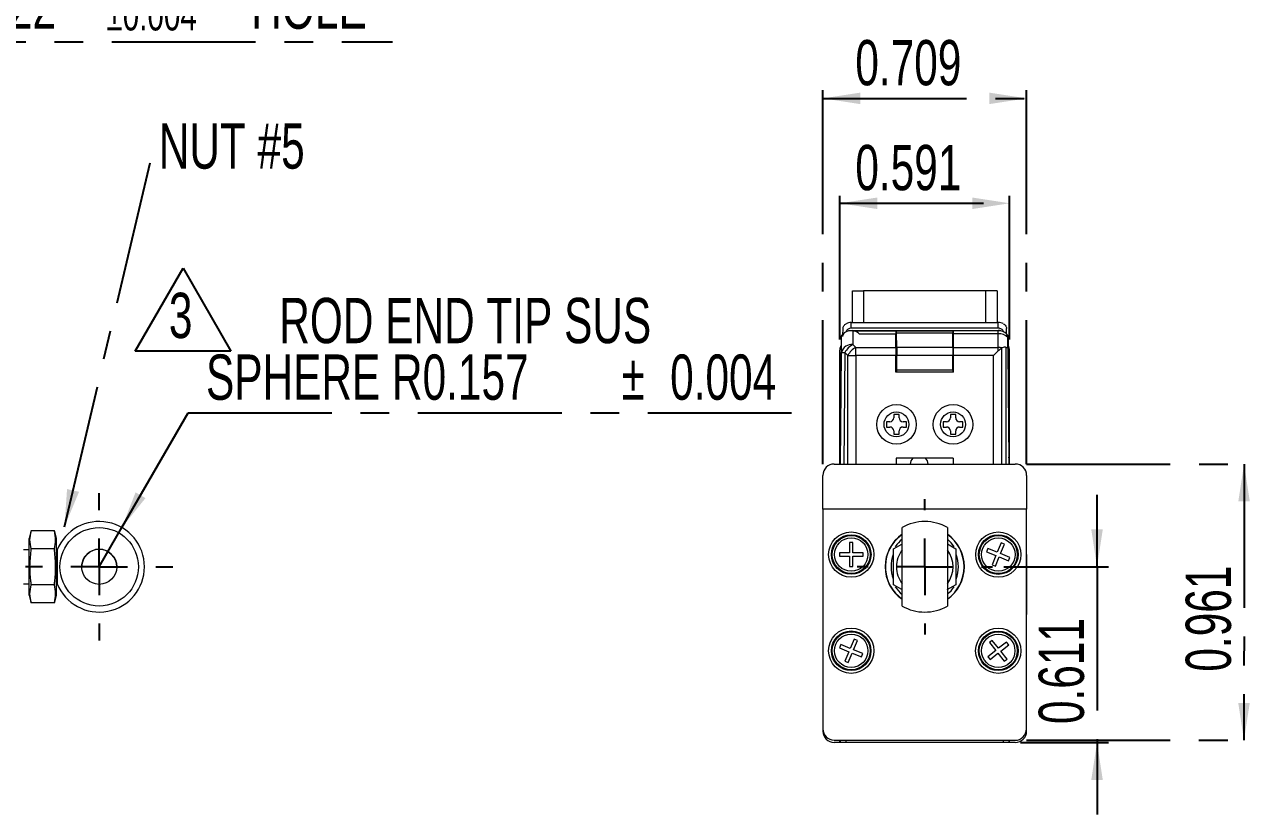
# Model space of a CAD drawing. Header units: inches. Extents: x 0.2 to 16.3, y 0.2 to 11.5.
# Drawn here: x 9.394 to 13.677, y 6.388 to 9.134 of the extents above; entities that cross this region are included whole.
import ezdxf

# ---------------------------------------------------------------- set-up
doc = ezdxf.new("R2010")
doc.units = ezdxf.units.IN
doc.header["$MEASUREMENT"] = 0
doc.linetypes.add('CENTERX2', pattern=[0.8, 0.5, -0.1, 0.1, -0.1])
doc.layers.add('CENTER_LINE', color=7, linetype='CENTERX2')
doc.styles.add('SLDTEXTSTYLE0', font='TXT', dxfattribs={"width": 0.7})
doc.dimstyles.new('SLDDIMSTYLE1', dxfattribs={"dimtxt": 0.15748, "dimasz": 0.13, "dimexe": 0, "dimexo": 0.0625, "dimgap": 0.03937, "dimtad": 1, "dimdec": 3, "dimrnd": 1e-09, "dimdsep": 46, "dimtxsty": 'SLDTEXTSTYLE0', "dimsah": 1, "dimcen": 0.09, "dimadec": 0, "dimazin": 2, "dimtfac": 1, "dimtdec": 3, "dimtmove": 0, "dimatfit": 0, "dimfxl": 1, "dimfrac": 2, "dimtolj": 1, "dimtzin": 12, "dimarcsym": 0})
doc.dimstyles.new('SLDDIMSTYLE10', dxfattribs={"dimtxt": 0.15748, "dimasz": 0.13, "dimexe": 0, "dimexo": 0.0625, "dimgap": 0.03937, "dimtad": 0, "dimtih": 1, "dimtoh": 1, "dimdec": 3, "dimrnd": 1e-09, "dimzin": 12, "dimdsep": 46, "dimtxsty": 'SLDTEXTSTYLE0', "dimsah": 1, "dimcen": 0, "dimadec": 0, "dimazin": 3, "dimtfac": 1, "dimtdec": 3, "dimtofl": 0, "dimtmove": 0, "dimatfit": 3, "dimfxl": 1, "dimfrac": 2, "dimtolj": 1, "dimtzin": 12, "dimarcsym": 0})
doc.dimstyles.new('SLDDIMSTYLE2', dxfattribs={"dimtxt": 0.15748, "dimasz": 0.13, "dimexe": 0, "dimexo": 0.0625, "dimgap": 0.03937, "dimtad": 1, "dimdec": 3, "dimrnd": 1e-09, "dimdsep": 46, "dimtxsty": 'SLDTEXTSTYLE0', "dimsah": 1, "dimcen": 0.09, "dimadec": 0, "dimazin": 2, "dimtfac": 1, "dimtdec": 3, "dimtofl": 0, "dimtmove": 0, "dimatfit": 3, "dimfxl": 1, "dimfrac": 2, "dimtolj": 1, "dimtzin": 12, "dimarcsym": 0})
doc.dimstyles.new('SLDDIMSTYLE6', dxfattribs={"dimtxt": 0.15748, "dimasz": 0.13, "dimexe": 0, "dimexo": 0.0625, "dimgap": 0.03937, "dimtad": 0, "dimtih": 1, "dimtoh": 1, "dimdec": 3, "dimrnd": 1e-09, "dimdsep": 46, "dimtxsty": 'SLDTEXTSTYLE0', "dimsah": 1, "dimcen": 0, "dimadec": 0, "dimazin": 2, "dimtol": 1, "dimtp": 0.003937, "dimtm": 0.003937, "dimtfac": 1, "dimtdec": 3, "dimtofl": 0, "dimtmove": 0, "dimatfit": 3, "dimfxl": 1, "dimfrac": 2, "dimtolj": 1, "dimarcsym": 0})
doc.dimstyles.new('SLDDIMSTYLE7', dxfattribs={"dimtxt": 0.18, "dimasz": 0.13, "dimexe": 0, "dimexo": 0.0625, "dimgap": 0, "dimtad": 0, "dimtih": 1, "dimtoh": 1, "dimdec": 0, "dimrnd": 1e-09, "dimzin": 0, "dimdsep": 46, "dimtxsty": 'Standard', "dimsah": 1, "dimcen": 0.09, "dimadec": 0, "dimazin": 0, "dimtfac": 0.13, "dimtdec": 0, "dimtofl": 0, "dimtmove": 0, "dimatfit": 3, "dimfxl": 1, "dimfrac": 2, "dimtolj": 1, "dimtzin": 0, "dimarcsym": 0})

# ---------------------------------------------------------------- blocks, each defined once
blk = doc.blocks.new('SW_NOTE_0')
at = {"layer": 'CENTER_LINE', "color": 0}
for p, q in [((-0.1173, -0.0006), (0.0494, 0.2881)), ((0.0494, 0.2881), (0.2161, -0.0006)), ((0.2161, -0.0006), (-0.1173, -0.0006))]:
    blk.add_line(p, q, dxfattribs=at)
at = {"layer": 'CENTER_LINE', "color": 0, "insert": (0, 0.203), "char_height": 0.1575, "attachment_point": 1, "style": 'SLDTEXTSTYLE0'}
blk.add_mtext('3', dxfattribs=at)
blk = doc.blocks.new('_D_18')
at = {"layer": 'CENTER_LINE'}
for p, q in [((8.536, 7.3084), (8.8982, 9.0743)), ((8.8982, 9.0743), (10.6748, 9.0743))]:
    blk.add_line(p, q, dxfattribs=at)
blk.add_solid([(8.536, 7.3084), (8.5817, 7.4317), (8.5425, 7.4397)], dxfattribs=at)
at = {"layer": 'CENTER_LINE', "attachment_point": 1, "style": 'SLDTEXTSTYLE0'}
for s, insert, char_height in [('%%c', (8.9607, 9.2773), 0.15748), ('0.122', (9.1351, 9.2773), 0.15748), ('HOLE', (10.1832, 9.2773), 0.15748), ('±0.004', (9.679, 9.2242), 0.11024)]:
    blk.add_mtext(s, dxfattribs=dict(at, insert=insert, char_height=char_height))
blk = doc.blocks.new('_D_19')
at = {"layer": 'CENTER_LINE'}
for p, q in [((12.2311, 8.0392), (12.2311, 8.5522)), ((12.8217, 8.0392), (12.8217, 8.5522)), ((12.2311, 8.5129), (12.8217, 8.5129))]:
    blk.add_line(p, q, dxfattribs=at)
for points in [[(12.2311, 8.5129), (12.3611, 8.4929), (12.3611, 8.5329)], [(12.8217, 8.5129), (12.6917, 8.5329), (12.6917, 8.4929)]]:
    blk.add_solid(points, dxfattribs=at)
at = {"layer": 'CENTER_LINE', "insert": (12.2849, 8.7159), "char_height": 0.15748, "attachment_point": 1, "style": 'SLDTEXTSTYLE0'}
blk.add_mtext('0.591', dxfattribs=at)
blk = doc.blocks.new('_D_20')
at = {"layer": 'CENTER_LINE'}
for p, q in [((12.8808, 7.606), (13.6768, 7.6058)), ((13.6374, 7.6058), (13.6371, 6.6451)), ((12.8805, 6.6454), (13.6765, 6.6451))]:
    blk.add_line(p, q, dxfattribs=at)
for points in [[(13.6374, 7.6058), (13.6174, 7.4758), (13.6574, 7.4758)], [(13.6371, 6.6451), (13.6572, 6.7751), (13.6172, 6.7751)]]:
    blk.add_solid(points, dxfattribs=at)
at = {"layer": 'CENTER_LINE', "insert": (13.4342, 6.884), "char_height": 0.15748, "attachment_point": 1, "rotation": 89.9805, "style": 'SLDTEXTSTYLE0'}
blk.add_mtext('0.961', dxfattribs=at)
blk = doc.blocks.new('_D_21')
at = {"layer": 'CENTER_LINE'}
for p, q in [((12.1721, 7.606), (12.1721, 8.9172)), ((12.8808, 7.606), (12.8808, 8.9172)), ((12.1721, 8.8778), (12.8808, 8.8778))]:
    blk.add_line(p, q, dxfattribs=at)
for points in [[(12.1721, 8.8778), (12.3021, 8.8578), (12.3021, 8.8978)], [(12.8808, 8.8778), (12.7508, 8.8978), (12.7508, 8.8578)]]:
    blk.add_solid(points, dxfattribs=at)
at = {"layer": 'CENTER_LINE', "insert": (12.2849, 9.0808), "char_height": 0.15748, "attachment_point": 1, "style": 'SLDTEXTSTYLE0'}
blk.add_mtext('0.709', dxfattribs=at)
blk = doc.blocks.new('_D_22')
at = {"layer": 'CENTER_LINE'}
for p, q in [((13.1258, 7.2486), (13.1258, 7.4986)), ((12.8012, 7.2486), (13.1652, 7.2486)), ((13.1258, 7.2486), (13.1258, 6.6375)), ((12.8591, 6.6375), (13.1652, 6.6375)), ((13.1258, 6.6375), (13.1258, 6.3875))]:
    blk.add_line(p, q, dxfattribs=at)
for points in [[(13.1258, 7.2486), (13.1458, 7.3786), (13.1058, 7.3786)], [(13.1258, 6.6375), (13.1058, 6.5075), (13.1458, 6.5075)]]:
    blk.add_solid(points, dxfattribs=at)
at = {"layer": 'CENTER_LINE', "insert": (12.9228, 6.7016), "char_height": 0.15748, "attachment_point": 1, "rotation": 90, "style": 'SLDTEXTSTYLE0'}
blk.add_mtext('0.611', dxfattribs=at)
blk = doc.blocks.new('SW_CENTERMARKSYMBOL_5')
at = {"layer": 'CENTER_LINE', "color": 0}
for p, q in [((0, 0.1969), (0, 0.2354)), ((0, 0), (0, 0.0984)), ((-0.1969, 0), (-0.2354, 0)), ((0, 0), (-0.0984, 0)), ((0, 0), (0, -0.0984)), ((0, 0), (0.0984, 0)), ((0.1969, 0), (0.2354, 0)), ((0, -0.1969), (0, -0.2354))]:
    blk.add_line(p, q, dxfattribs=at)
blk = doc.blocks.new('_D_34')
at = {"layer": 'CENTER_LINE'}
for p, q in [((9.7327, 7.3849), (9.9631, 7.7839)), ((9.9631, 7.7839), (12.1254, 7.7839)), ((9.6539, 7.2486), (9.7327, 7.3849))]:
    blk.add_line(p, q, dxfattribs=at)
blk.add_solid([(9.7327, 7.3849), (9.815, 7.4875), (9.7804, 7.5075)], dxfattribs=at)
at = {"layer": 'CENTER_LINE', "char_height": 0.15748, "attachment_point": 1, "style": 'SLDTEXTSTYLE0'}
for s, insert in [('ROD END TIP SUS', (10.2805, 8.1838)), ('SPHERE R0.157', (10.0256, 7.987)), ('%%p', (11.4713, 7.987)), ('0.004', (11.6405, 7.987))]:
    blk.add_mtext(s, dxfattribs=dict(at, insert=insert))
blk = doc.blocks.new('SW_NOTE_0_11')
at = {"layer": 'CENTER_LINE', "color": 0, "insert": (0.0199, 0.0938), "char_height": 0.15748, "attachment_point": 1, "style": 'SLDTEXTSTYLE0'}
blk.add_mtext('NUT #5', dxfattribs=at)
blk = doc.blocks.new('SW_CENTERMARKSYMBOL_12')
at = {"layer": 'CENTER_LINE', "color": 0}
for p, q in [((0, 0.1969), (0, 0.2559)), ((0, 0), (0, 0.0984)), ((-0.1969, 0), (-0.2559, 0)), ((0, 0), (-0.0984, 0)), ((0, 0), (0, -0.0984)), ((0, 0), (0.0984, 0)), ((0.1969, 0), (0.2559, 0)), ((0, -0.1969), (0, -0.2559))]:
    blk.add_line(p, q, dxfattribs=at)

msp = doc.modelspace()

# ---------------------------------------------------------------- linework, layer by layer
at = {"color": 7, "linetype": 'Continuous', "lineweight": 18}
for p, q in [((12.2745, 8.0983), (12.2745, 8.2085)), ((12.739, 8.2085), (12.3138, 8.2085)), ((12.7784, 8.2085), (12.7784, 8.0983)), ((12.2705, 8.0786), (12.2705, 8.0983)), ((12.2705, 8.0983), (12.7823, 8.0983)), ((12.7823, 8.0786), (12.7823, 8.0983)), ((12.2325, 7.606), (12.2364, 8.051)), ((12.2372, 7.9941), (12.2372, 8.0523)), ((12.7823, 8.0786), (12.2705, 8.0786)), ((12.2705, 8.0707), (12.7823, 8.0707)), ((12.2705, 8.0707), (12.426, 8.0707)), ((12.2766, 8.0702), (12.2766, 8.0216)), ((12.2792, 8.0697), (12.426, 8.0697)), ((12.426, 8.0582), (12.2993, 8.0582)), ((12.426, 8.0697), (12.426, 8.0707)), ((12.426, 8.0697), (12.426, 8.0582)), ((12.426, 8.0114), (12.426, 8.0582)), ((12.4289, 8.0707), (12.428, 8.069)), ((12.428, 8.0471), (12.428, 8.069)), ((12.428, 8.069), (12.4282, 8.0687)), ((12.6247, 8.0687), (12.4282, 8.0687)), ((12.4287, 8.0114), (12.4283, 8.0606)), ((12.6245, 8.0606), (12.4283, 8.0606)), ((12.4289, 8.0707), (12.624, 8.0707)), ((12.624, 8.0707), (12.6248, 8.069)), ((12.6241, 8.0114), (12.6245, 8.0606)), ((12.6248, 8.069), (12.6247, 8.0687)), ((12.6248, 8.069), (12.6248, 8.0471)), ((12.6268, 8.0707), (12.7823, 8.0707)), ((12.6268, 8.0697), (12.6268, 8.0707)), ((12.7823, 8.0697), (12.6268, 8.0697)), ((12.6268, 8.0592), (12.6268, 8.0697)), ((12.7823, 8.0592), (12.6268, 8.0592)), ((12.6268, 8.0114), (12.6268, 8.0592)), ((12.7823, 8.0592), (12.7823, 8.0697)), ((12.7823, 8.0114), (12.7823, 8.0592)), ((12.8111, 8.0582), (12.811, 8.0589)), ((12.8164, 8.051), (12.8203, 7.606)), ((12.2766, 8.0216), (12.2868, 8.0114)), ((12.2868, 7.9835), (12.2868, 8.0114)), ((12.2868, 8.0114), (12.426, 8.0114)), ((12.428, 8.0488), (12.426, 8.0488)), ((12.428, 8.0471), (12.426, 8.0471)), ((12.426, 8.0114), (12.426, 7.9835)), ((12.428, 7.9759), (12.428, 8.0471)), ((12.6241, 8.0114), (12.4287, 8.0114)), ((12.6248, 8.0488), (12.6268, 8.0488)), ((12.6248, 7.9759), (12.6248, 8.0471)), ((12.6248, 8.0471), (12.6268, 8.0471)), ((12.6268, 8.0114), (12.7823, 8.0114)), ((12.6268, 7.9835), (12.6268, 8.0114)), ((12.7823, 7.9998), (12.7823, 8.0114)), ((12.8154, 8.0087), (12.8154, 8.0464)), ((12.2311, 7.606), (12.2311, 7.9998)), ((12.259, 7.9835), (12.2487, 7.9938)), ((12.259, 7.9835), (12.2868, 7.9835)), ((12.426, 7.9835), (12.2868, 7.9835)), ((12.426, 7.925), (12.426, 7.9835)), ((12.428, 7.9759), (12.426, 7.9759)), ((12.4282, 7.9526), (12.428, 7.9759)), ((12.4288, 7.9329), (12.4288, 7.9835)), ((12.624, 7.9835), (12.4288, 7.9835)), ((12.624, 7.9329), (12.624, 7.9835)), ((12.6246, 7.9526), (12.6248, 7.9759)), ((12.6248, 7.9759), (12.6268, 7.9759)), ((12.6268, 7.925), (12.6268, 7.9835)), ((12.766, 7.9835), (12.6268, 7.9835)), ((12.766, 7.9835), (12.7823, 7.9998)), ((12.8217, 7.606), (12.8217, 7.9998)), ((12.4283, 7.9526), (12.426, 7.9526)), ((12.4283, 7.9329), (12.426, 7.9329)), ((12.6268, 7.925), (12.426, 7.925)), ((12.4281, 7.9329), (12.4281, 7.925)), ((12.4283, 7.9329), (12.4283, 7.9526)), ((12.4288, 7.9329), (12.4285, 7.9329)), ((12.4285, 7.9329), (12.4285, 7.925)), ((12.624, 7.9329), (12.4288, 7.9329)), ((12.624, 7.9329), (12.6244, 7.9329)), ((12.6244, 7.9329), (12.6244, 7.925)), ((12.6245, 7.9329), (12.6245, 7.9526)), ((12.6245, 7.9526), (12.6268, 7.9526)), ((12.6245, 7.9329), (12.6268, 7.9329)), ((12.6247, 7.9329), (12.6247, 7.925)), ((12.3935, 7.7531), (12.3935, 7.7347)), ((12.405, 7.7531), (12.3935, 7.7531)), ((12.4188, 7.7784), (12.4188, 7.7669)), ((12.4372, 7.7784), (12.4188, 7.7784)), ((12.4372, 7.7669), (12.4372, 7.7784)), ((12.4624, 7.7531), (12.451, 7.7531)), ((12.4624, 7.7347), (12.4624, 7.7531)), ((12.5904, 7.7531), (12.5904, 7.7347)), ((12.6019, 7.7531), (12.5904, 7.7531)), ((12.634, 7.7784), (12.6157, 7.7784)), ((12.6157, 7.7784), (12.6157, 7.7669)), ((12.634, 7.7669), (12.634, 7.7784)), ((12.6593, 7.7531), (12.6478, 7.7531)), ((12.6593, 7.7347), (12.6593, 7.7531)), ((12.3935, 7.7347), (12.405, 7.7347)), ((12.4188, 7.721), (12.4188, 7.7095)), ((12.4188, 7.7095), (12.4372, 7.7095)), ((12.4372, 7.7095), (12.4372, 7.721)), ((12.451, 7.7347), (12.4624, 7.7347)), ((12.5904, 7.7347), (12.6019, 7.7347)), ((12.6157, 7.721), (12.6157, 7.7095)), ((12.6157, 7.7095), (12.634, 7.7095)), ((12.634, 7.7095), (12.634, 7.721)), ((12.6478, 7.7347), (12.6593, 7.7347)), ((12.6258, 7.6268), (12.427, 7.6268)), ((12.427, 7.6268), (12.427, 7.606)), ((12.6258, 7.6268), (12.6258, 7.606)), ((12.2115, 7.606), (12.8414, 7.606)), ((12.1721, 7.4486), (12.1721, 7.5667)), ((12.8808, 7.5667), (12.8808, 7.4486)), ((12.1721, 7.4488), (12.1719, 6.685)), ((12.8808, 7.4485), (12.1721, 7.4488)), ((12.1721, 7.4486), (12.1721, 7.4486)), ((12.1721, 7.4486), (12.1721, 7.2912)), ((12.8808, 7.4486), (12.7824, 7.4486)), ((12.8805, 6.6848), (12.8808, 7.4485)), ((12.8808, 7.4486), (12.8808, 7.4485)), ((9.4177, 7.3736), (9.4105, 7.347)), ((9.4979, 7.3736), (9.4177, 7.3736)), ((9.505, 7.347), (9.4979, 7.3736)), ((12.4477, 7.2486), (12.4477, 7.385)), ((12.6052, 7.3849), (12.6051, 7.1122)), ((9.4105, 7.2486), (9.4105, 7.347)), ((9.505, 7.2486), (9.505, 7.347)), ((12.2767, 7.3326), (12.2643, 7.3326)), ((12.2643, 7.3326), (12.2643, 7.2975)), ((12.2767, 7.2975), (12.2767, 7.3326)), ((12.4182, 7.3111), (12.4464, 7.3274)), ((12.4477, 7.3607), (12.4313, 7.3472)), ((12.6052, 7.3281), (12.6347, 7.3111)), ((12.7921, 7.3317), (12.7789, 7.2992)), ((12.7904, 7.2945), (12.8036, 7.3271)), ((12.8036, 7.3271), (12.7921, 7.3317)), ((9.4105, 7.3076), (9.3908, 7.3076)), ((9.4979, 7.3111), (9.4177, 7.3111)), ((9.508, 7.3076), (9.505, 7.3076)), ((9.508, 7.3076), (9.508, 7.1895)), ((12.2643, 7.2975), (12.2292, 7.2975)), ((12.2292, 7.2975), (12.2292, 7.2851)), ((12.2292, 7.2851), (12.2643, 7.2851)), ((12.2643, 7.2851), (12.2643, 7.2499)), ((12.3119, 7.2975), (12.2767, 7.2975)), ((12.2767, 7.2499), (12.2767, 7.2851)), ((12.2767, 7.2851), (12.3119, 7.2851)), ((12.3119, 7.2851), (12.3119, 7.2975)), ((12.7463, 7.3123), (12.7417, 7.3008)), ((12.7417, 7.3008), (12.7743, 7.2877)), ((12.7789, 7.2992), (12.7463, 7.3123)), ((12.7743, 7.2877), (12.7611, 7.2551)), ((12.7726, 7.2504), (12.7857, 7.283)), ((12.7857, 7.283), (12.8183, 7.2698)), ((12.823, 7.2813), (12.7904, 7.2945)), ((12.8183, 7.2698), (12.823, 7.2813)), ((12.8808, 7.2911), (12.8808, 7.0824)), ((9.4105, 7.1501), (9.4105, 7.2486)), ((9.505, 7.1501), (9.505, 7.2486)), ((12.2643, 7.2499), (12.2767, 7.2499)), ((12.4476, 7.1122), (12.4477, 7.2486)), ((12.7611, 7.2551), (12.7726, 7.2504)), ((12.3959, 7.2045), (12.3967, 7.2045)), ((12.6561, 7.2045), (12.657, 7.2045)), ((9.3908, 7.1895), (9.4105, 7.1895)), ((9.4979, 7.1861), (9.4177, 7.1861)), ((9.505, 7.1895), (9.508, 7.1895)), ((12.4469, 7.1695), (12.4182, 7.1861)), ((12.6347, 7.1861), (12.6037, 7.1682)), ((9.4105, 7.1501), (9.4177, 7.1235)), ((9.4979, 7.1235), (9.4177, 7.1235)), ((9.4979, 7.1235), (9.505, 7.1501)), ((12.8807, 7.0824), (12.8808, 7.0824)), ((12.8808, 6.6769), (12.8808, 7.0824)), ((12.2805, 6.9972), (12.267, 6.9647)), ((12.2785, 6.96), (12.2919, 6.9925)), ((12.2919, 6.9925), (12.2805, 6.9972)), ((12.7615, 6.9928), (12.7518, 6.9851)), ((12.7518, 6.9851), (12.7735, 6.9575)), ((12.7832, 6.9651), (12.7615, 6.9928)), ((12.8109, 6.9869), (12.7832, 6.9651)), ((12.8185, 6.9771), (12.8109, 6.9869)), ((12.2346, 6.9781), (12.2298, 6.9667)), ((12.2298, 6.9667), (12.2623, 6.9532)), ((12.267, 6.9647), (12.2346, 6.9781)), ((12.2623, 6.9532), (12.2489, 6.9208)), ((12.2603, 6.916), (12.2738, 6.9485)), ((12.2738, 6.9485), (12.3062, 6.9351)), ((12.311, 6.9466), (12.2785, 6.96)), ((12.3062, 6.9351), (12.311, 6.9466)), ((12.7735, 6.9575), (12.7459, 6.9357)), ((12.7536, 6.926), (12.7812, 6.9477)), ((12.7812, 6.9477), (12.8029, 6.9201)), ((12.7909, 6.9554), (12.8185, 6.9771)), ((12.8127, 6.9278), (12.7909, 6.9554)), ((12.2489, 6.9208), (12.2603, 6.916)), ((12.7459, 6.9357), (12.7536, 6.926)), ((12.8029, 6.9201), (12.8127, 6.9278)), ((12.1721, 6.681), (12.1721, 6.6769)), ((12.2112, 6.6456), (12.8412, 6.6454)), ((12.2311, 6.6375), (12.2311, 6.6456)), ((12.2331, 6.6375), (12.2331, 6.6456)), ((12.8197, 6.6375), (12.8197, 6.6454)), ((12.8217, 6.6375), (12.8217, 6.6454)), ((12.2311, 6.6375), (12.2115, 6.6375)), ((12.2331, 6.6375), (12.2311, 6.6375)), ((12.2528, 6.6375), (12.2331, 6.6375)), ((12.8, 6.6375), (12.2528, 6.6375)), ((12.8197, 6.6375), (12.8, 6.6375)), ((12.8217, 6.6375), (12.8197, 6.6375)), ((12.8414, 6.6375), (12.8217, 6.6375))]:
    msp.add_line(p, q, dxfattribs=at)
at = {"color": 8, "linetype": 'Continuous', "lineweight": 18}
for p, q in [((12.3138, 8.2085), (12.3138, 8.0983)), ((12.739, 8.0983), (12.739, 8.2085)), ((12.8104, 8.0589), (12.811, 8.0589)), ((12.7939, 8.0089), (12.7939, 7.606)), ((12.8102, 7.606), (12.8102, 8.0114)), ((12.2338, 7.606), (12.2372, 7.9941)), ((12.2487, 7.9938), (12.2453, 7.606)), ((12.259, 7.606), (12.259, 7.9835)), ((12.2868, 7.9835), (12.2868, 7.606)), ((12.766, 7.606), (12.766, 7.9835)), ((12.2528, 6.6375), (12.2528, 6.6456)), ((12.8, 6.6375), (12.8, 6.6454))]:
    msp.add_line(p, q, dxfattribs=at)
at = {"color": 7, "linetype": 'Continuous', "lineweight": 18}
for centre, radius in [((12.428, 7.7439), 0.0689), ((12.6248, 7.7439), 0.0689), ((12.428, 7.7439), 0.0433), ((12.6248, 7.7439), 0.0433), ((9.6539, 7.2486), 0.1364), ((12.2705, 7.2913), 0.0787), ((12.7823, 7.2911), 0.0787), ((12.2705, 7.2913), 0.0689), ((12.2705, 7.2913), 0.0661), ((12.2705, 7.2913), 0.0582), ((12.7823, 7.2911), 0.0689), ((12.7823, 7.2911), 0.0661), ((12.7823, 7.2911), 0.0582), ((9.6539, 7.2486), 0.061), ((12.2704, 6.9566), 0.0787), ((12.2704, 6.9566), 0.0689), ((12.7822, 6.9564), 0.0787), ((12.7822, 6.9564), 0.0689), ((12.2704, 6.9566), 0.0661), ((12.2704, 6.9566), 0.0582), ((12.7822, 6.9564), 0.0661), ((12.7822, 6.9564), 0.0582)]:
    msp.add_circle(centre, radius, dxfattribs=at)
for centre, radius, start, end in [((12.7823, 8.0589), 0.0394, 63.6986, 90), ((12.2705, 8.0313), 0.0394, 147.8199, 150.0528), ((12.2705, 8.0313), 0.0394, 43.0427, 81.1675), ((12.7823, 8.0313), 0.0394, 82.4835, 90), ((12.7823, 8.0313), 0.0394, 77.3403, 90), ((12.784, 8.0141), 0.0451, 45.8236, 92.0725), ((12.7823, 8.0313), 0.0394, 32.6672, 77.3403), ((12.7823, 8.0313), 0.0394, 29.9472, 32.6672), ((12.2717, 7.9866), 0.0353, 82.1272, 167.7363), ((12.3062, 7.9642), 0.0647, 117.2738, 152.7262), ((12.3164, 7.9539), 0.0647, 117.2738, 152.7262), ((12.7824, 7.9571), 0.0543, 76.0861, 90.0792), ((12.803, 7.9946), 0.0169, 116.6059, 122.8064), ((12.7823, 7.9998), 0.0394, 0, 29.123), ((12.249, 8.1959), 0.2021, 266.658, 269.9281), ((12.405, 7.7669), 0.0138, 270, 0), ((12.451, 7.7669), 0.0138, 180, 270), ((12.6019, 7.7669), 0.0138, 270, 0), ((12.6478, 7.7669), 0.0138, 180, 270), ((12.405, 7.721), 0.0138, 0, 90), ((12.451, 7.721), 0.0138, 90, 180), ((12.6019, 7.721), 0.0138, 0, 90), ((12.6478, 7.721), 0.0138, 90, 180), ((12.5069, 7.6039), 0.0315, 133.4428, 176.1599), ((12.5069, 7.6039), 0.0315, 3.8401, 46.5572), ((12.2115, 7.5667), 0.0394, 90, 180), ((12.8414, 7.5667), 0.0394, 0, 90), ((9.6539, 7.2486), 0.1575, 202.0243, 157.9756), ((12.5264, 7.2486), 0.1575, 89.9805, 119.9805), ((12.5264, 7.2486), 0.1575, 59.9805, 89.9805), ((12.5264, 7.2486), 0.1378, 124.8231, 235.1379), ((12.5264, 7.2486), 0.137, 133.9464, 234.901), ((12.5262, 7.2486), 0.124, 129.2531, 145.6287), ((12.5264, 7.2486), 0.1378, 304.8378, 55.1233), ((12.5264, 7.2486), 0.137, 305.06, 54.901), ((12.5262, 7.2486), 0.124, 34.3713, 50.4246), ((9.6539, 7.2485), 0.061, 360, 180), ((12.5264, 7.2486), 0.1173, 158.8672, 201.0773), ((12.5264, 7.2486), 0.0984, 143.1106, 180), ((12.5264, 7.2486), 0.0984, 323.1106, 36.8504), ((12.5264, 7.2486), 0.1173, 338.6767, 21.6692), ((12.5264, 7.2486), 0.0984, 180, 216.8504), ((12.5262, 7.2486), 0.124, 214.3713, 230.7079), ((12.5262, 7.2486), 0.124, 309.5364, 325.6287), ((12.5264, 7.2486), 0.1575, 239.9805, 299.9805), ((12.2113, 6.685), 0.0394, 179.9805, 269.9805), ((12.8412, 6.6848), 0.0394, 269.9805, 359.9805), ((12.2115, 6.6769), 0.0394, 180, 270), ((12.8414, 6.6769), 0.0394, 270, 0)]:
    msp.add_arc(centre, radius, start, end, dxfattribs=at)
for centre, major_axis, ratio, start_param, end_param in [((12.7823, 7.9442), (0.0278, 0.0672), 0.414214, 0, 0.445561), ((12.7823, 7.9998), (0.0394, 0), 0.414214, 0.573826, 0.785398), ((12.7823, 11.8188), (-0.0394, 4.5115), 0.000076, 2.576493, 2.77517), ((12.82, 7.5471), (-0.0007, 0.0827), 0.008727, 5.506371, 7.046704)]:
    msp.add_ellipse(centre, major_axis=major_axis, ratio=ratio, start_param=start_param, end_param=end_param, dxfattribs=at)
for points in [[(12.2745, 8.2085), (12.275, 8.2085), (12.2762, 8.2085), (12.2853, 8.2085), (12.2983, 8.2085), (12.3087, 8.2085), (12.3138, 8.2085)], [(12.7784, 8.2085), (12.7778, 8.2085), (12.7766, 8.2085), (12.7675, 8.2085), (12.7545, 8.2085), (12.7442, 8.2085), (12.739, 8.2085)], [(12.2416, 8.0491), (12.2418, 8.0508), (12.2421, 8.0543), (12.2444, 8.0591), (12.2476, 8.0633), (12.2506, 8.0652), (12.2521, 8.0661)]]:
    msp.add_open_spline(points, degree=3, dxfattribs=at)
for points, knots in [([(12.2421, 8.0769), (12.2423, 8.0787), (12.2426, 8.0822), (12.245, 8.0872), (12.2485, 8.0914), (12.2515, 8.0933), (12.2531, 8.0942)], [0, 0, 0, 0, 0.268398, 0.522178, 0.764747, 1, 1, 1, 1]), ([(12.2705, 8.0983), (12.2675, 8.0981), (12.2614, 8.0977), (12.2559, 8.0954), (12.2531, 8.0942)], [0, 0, 0, 0, 0.500008, 1, 1, 1, 1]), ([(12.7998, 8.0942), (12.8015, 8.0931), (12.805, 8.091), (12.8086, 8.086), (12.8104, 8.0812), (12.8106, 8.0781), (12.8107, 8.0769)], [0, 0, 0, 0, 0.270501, 0.54064, 0.820446, 1, 1, 1, 1]), ([(12.2372, 8.0523), (12.2373, 8.0526), (12.2376, 8.0531), (12.2409, 8.0576), (12.2471, 8.0635), (12.2567, 8.0688), (12.2671, 8.0711), (12.274, 8.0705), (12.2766, 8.0702)], [0, 0, 0, 0, 0.154072, 0.309207, 0.488335, 0.671502, 0.878231, 1, 1, 1, 1]), ([(12.2418, 8.0589), (12.2418, 8.0619), (12.242, 8.0682), (12.2421, 8.0739), (12.2421, 8.0769)], [0, 0, 0, 0, 0.479315, 1, 1, 1, 1]), ([(12.2705, 8.0786), (12.2686, 8.0784), (12.2646, 8.0781), (12.2593, 8.0754), (12.2548, 8.0714), (12.2531, 8.0679), (12.2522, 8.0662)], [0, 0, 0, 0, 0.249883, 0.499844, 0.749883, 1, 1, 1, 1]), ([(12.4283, 8.0606), (12.4283, 8.0631), (12.4282, 8.0677), (12.4282, 8.0684), (12.4282, 8.0687)], [0, 0, 0, 0, 0.557681, 1, 1, 1, 1]), ([(12.6247, 8.0687), (12.6247, 8.0682), (12.6246, 8.0673), (12.6245, 8.0627), (12.6245, 8.0606)], [0, 0, 0, 0, 0.557682, 1, 1, 1, 1]), ([(12.8006, 8.0662), (12.7998, 8.0679), (12.798, 8.0714), (12.7935, 8.0754), (12.7882, 8.0781), (12.7843, 8.0784), (12.7823, 8.0786)], [0, 0, 0, 0, 0.250117, 0.500156, 0.750117, 1, 1, 1, 1]), ([(12.791, 8.0697), (12.7909, 8.0697), (12.7908, 8.0697), (12.7894, 8.0697), (12.7873, 8.0697), (12.7848, 8.0697), (12.7831, 8.0697), (12.7823, 8.0697)], [0, 0, 0, 0, 0.209529, 0.419059, 0.628588, 0.838117, 1, 1, 1, 1]), ([(12.811, 8.0589), (12.811, 8.0617), (12.8109, 8.068), (12.8108, 8.0738), (12.8107, 8.0769)], [0, 0, 0, 0, 0.4520547, 1, 1, 1, 1]), ([(12.8155, 8.0526), (12.8155, 8.0525), (12.8154, 8.0524), (12.8154, 8.0509), (12.8154, 8.0487), (12.8154, 8.0467), (12.8154, 8.0464)], [0, 0, 0, 0, 0.238751, 0.502449, 0.923769, 1, 1, 1, 1]), ([(12.2311, 7.9998), (12.2314, 8.0033), (12.2318, 8.01), (12.2347, 8.0159), (12.2361, 8.0188)], [0, 0, 0, 0, 0.522752, 1, 1, 1, 1]), ([(12.4287, 8.0114), (12.4288, 8.0068), (12.4288, 7.9986), (12.4288, 7.9881), (12.4288, 7.9835)], [0, 0, 0, 0, 0.557568, 1, 1, 1, 1]), ([(12.6241, 8.0114), (12.6241, 8.0068), (12.624, 7.9986), (12.624, 7.9881), (12.624, 7.9835)], [0, 0, 0, 0, 0.557568, 1, 1, 1, 1]), ([(12.7939, 8.0089), (12.7909, 8.0069), (12.7871, 8.0043), (12.7832, 8.0007), (12.7823, 7.9998)], [0, 0, 0, 0, 0.765617, 1, 1, 1, 1]), ([(9.4177, 7.3111), (9.4154, 7.3214), (9.4109, 7.3422), (9.4154, 7.3631), (9.4177, 7.3736)], [0, 0, 0, 0, 0.4952882, 1, 1, 1, 1]), ([(9.4979, 7.3111), (9.5001, 7.3214), (9.5046, 7.3422), (9.5002, 7.3631), (9.4979, 7.3736)], [0, 0, 0, 0, 0.4952882, 1, 1, 1, 1]), ([(9.4177, 7.1861), (9.417, 7.1913), (9.4141, 7.2145), (9.4118, 7.2565), (9.4157, 7.2928), (9.4177, 7.3111)], [0, 0, 0, 0, 0.126971, 0.560077, 1, 1, 1, 1]), ([(9.4979, 7.1861), (9.4986, 7.1913), (9.5015, 7.2145), (9.5038, 7.2565), (9.4999, 7.2928), (9.4979, 7.3111)], [0, 0, 0, 0, 0.126971, 0.560077, 1, 1, 1, 1]), ([(12.4182, 7.1861), (12.4182, 7.1913), (12.4182, 7.2145), (12.4182, 7.2565), (12.4182, 7.2928), (12.4182, 7.3111)], [0, 0, 0, 0, 0.126972, 0.560077, 1, 1, 1, 1]), ([(12.6347, 7.3111), (12.6347, 7.293), (12.6347, 7.2567), (12.6347, 7.2148), (12.6347, 7.1913), (12.6347, 7.1861)], [0, 0, 0, 0, 0.4333142, 0.8730283, 1, 1, 1, 1]), ([(9.4177, 7.1235), (9.4154, 7.1339), (9.4109, 7.1547), (9.4154, 7.1755), (9.4177, 7.1861)], [0, 0, 0, 0, 0.495288, 1, 1, 1, 1]), ([(9.4979, 7.1235), (9.5001, 7.1339), (9.5046, 7.1547), (9.5002, 7.1755), (9.4979, 7.1861)], [0, 0, 0, 0, 0.495288, 1, 1, 1, 1])]:
    msp.add_open_spline(points, degree=3, knots=knots, dxfattribs=at)

# ---------------------------------------------------------------- block references
at = {"layer": 'CENTER_LINE'}
for name, p in [('SW_NOTE_0_11', (9.8412, 8.6971)), ('SW_NOTE_0', (9.8964, 7.9987)), ('SW_CENTERMARKSYMBOL_12', (9.6539, 7.2486)), ('SW_CENTERMARKSYMBOL_5', (12.5264, 7.2486))]:
    msp.add_blockref(name, p, dxfattribs=at)

# ---------------------------------------------------------------- dimensions: what is measured, and where the dimension line sits
dim = msp.add_diameter_dim_2p(p1=(8.5115, 7.1888), p2=(8.536, 7.3084), text='<> HOLE', dimstyle='SLDDIMSTYLE6', dxfattribs=at)
dim.commit()
dim.dimension.update_dxf_attribs({"geometry": '_D_18', "text_midpoint": (9.8178, 9.1858), "dimtype": 163})
for base, p1, p2, picture, middle in [((12.8808, 8.8778), (12.1721, 7.5667), (12.8808, 7.5667), '_D_21', (12.5264, 8.8778)), ((12.8217, 8.5129), (12.2311, 7.9998), (12.8217, 7.9998), '_D_19', (12.5264, 8.5129))]:
    dim = msp.add_linear_dim(base=base, p1=p1, p2=p2, dimstyle='SLDDIMSTYLE2', dxfattribs=at)
    dim.commit()
    dim.dimension.update_dxf_attribs({"geometry": picture, "text_midpoint": middle, "dimtype": 160})
dim = msp.add_radius_dim(center=(9.6539, 7.2486), mpoint=(9.7327, 7.3849), text='ROD END TIP SUS\\PSPHERE R0.157 %%p 0.004', dimstyle='SLDDIMSTYLE10', dxfattribs=at)
dim.commit()
dim.dimension.update_dxf_attribs({"geometry": '_D_34', "text_midpoint": (11.0755, 7.9741), "dimtype": 164})
for base, p1, p2, angle, dimstyle, picture, middle in [((13.6371, 6.6451), (12.8414, 7.606), (12.8412, 6.6454), 89.9805, 'SLDDIMSTYLE2', '_D_20', (13.6373, 7.1254)), ((13.1258, 6.6375), (12.7619, 7.2486), (12.8197, 6.6375), 90, 'SLDDIMSTYLE1', '_D_22', (13.1258, 6.9431))]:
    dim = msp.add_linear_dim(base=base, p1=p1, p2=p2, angle=angle, dimstyle=dimstyle, dxfattribs=at)
    dim.commit()
    dim.dimension.update_dxf_attribs({"geometry": picture, "text_midpoint": middle, "dimtype": 160})

# ---------------------------------------------------------------- leaders
msp.add_leader([(9.5332, 7.3877), (9.8412, 8.6971)], dimstyle='SLDDIMSTYLE7', dxfattribs=at)

doc.saveas('drawing.dxf')
